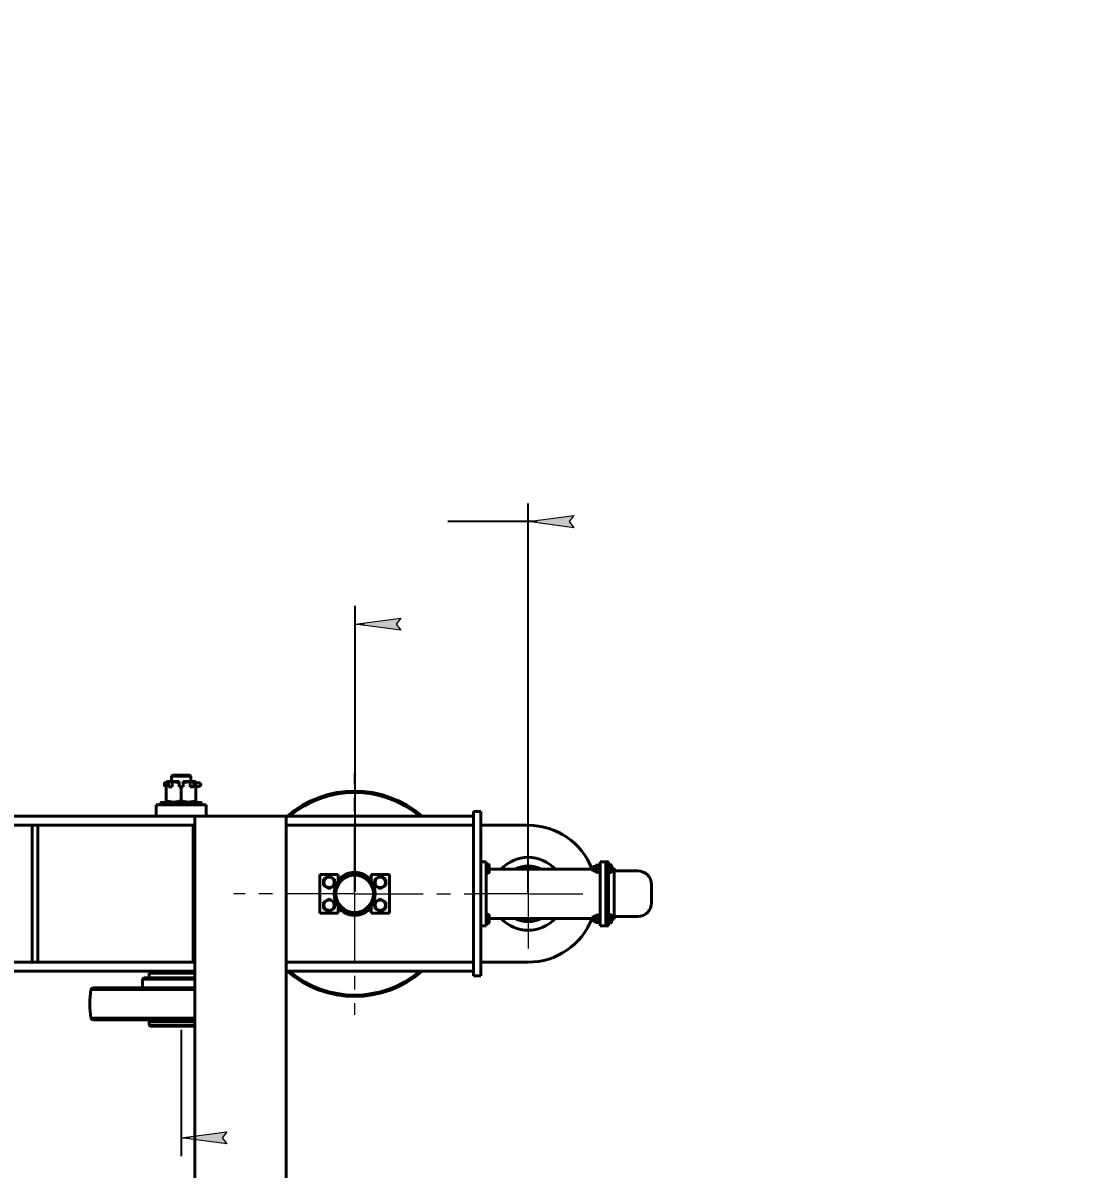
# Model space of a CAD drawing. Header units: millimetres. Extents: x 0 to 594, y 0 to 420.
# Drawn here: x 134.9 to 250, y 294.4 to 420 of the extents above; entities that cross this region are included whole.
import ezdxf

# ---------------------------------------------------------------- set-up
doc = ezdxf.new("R2010")
doc.units = ezdxf.units.MM
for name, pattern in [('K5LT_AXLED', [12, 7.5, -1.5, 1.5, -1.5]), ('K5LT_BASIC', [0]), ('K5LT_THIN', [0])]:
    doc.linetypes.add(name, pattern=pattern)
doc.layers.add('Системный слой', color=7, linetype='Continuous')
doc.styles.add('KDIMTEXTSTYLE', font='GOST_AU.SHX', dxfattribs={"width": 0.96, "oblique": 15, "height": 5})
doc.dimstyles.new('KDIMSTYLE (0.05)', dxfattribs={"dimtxt": 5, "dimasz": 1, "dimexe": 2, "dimexo": 0.0625, "dimgap": 1, "dimtad": 1, "dimlfac": 20, "dimtxsty": 'KDIMTEXTSTYLE', "dimsah": 1, "dimcen": 0.09, "dimdle": 1, "dimadec": 0, "dimazin": 0, "dimtfac": 0.667, "dimtmove": 0, "dimatfit": 3, "dimfxl": 1, "dimtvp": 1, "dimtolj": 1, "dimtzin": 0, "dimarcsym": 0})

# ---------------------------------------------------------------- blocks, each defined once
blk = doc.blocks.new('U36')
at = {"layer": 'Системный слой', "color": 150, "linetype": 'K5LT_BASIC', "lineweight": 40, "true_color": 0x0080ff}
for p, q in [((88.71, 316.09), (68.21, 316.09)), ((153.71, 316.09), (98.71, 316.09)), ((184.21, 316.09), (163.71, 316.09))]:
    blk.add_line(p, q, dxfattribs=at)
blk = doc.blocks.new('U37')
at = {"layer": 'Системный слой', "color": 150, "linetype": 'K5LT_BASIC', "lineweight": 40, "true_color": 0x0080ff}
for p, q in [((88.71, 317.09), (68.21, 317.09)), ((153.71, 317.09), (98.71, 317.09)), ((184.21, 317.09), (163.71, 317.09))]:
    blk.add_line(p, q, dxfattribs=at)
blk = doc.blocks.new('U41')
at = {"layer": 'Системный слой', "color": 150, "linetype": 'K5LT_BASIC', "lineweight": 40, "true_color": 0x0080ff}
for start, end in [(21.1002, 90), (270, 338.8998)]:
    blk.add_arc((190.21, 324.59), 7.5, start, end, dxfattribs=at)
blk = doc.blocks.new('U50')
at = {"layer": 'Системный слой', "color": 150, "linetype": 'K5LT_BASIC', "lineweight": 40, "true_color": 0x0080ff}
for p, q in [((154.02, 336.74), (153.9, 336.74)), ((153.9, 336.73), (154.05, 336.73)), ((154.13, 336.74), (154.02, 336.74)), ((154.05, 336.73), (154.15, 336.73)), ((154.17, 336.74), (154.13, 336.74)), ((154.15, 336.73), (154.17, 336.74))]:
    blk.add_line(p, q, dxfattribs=at)
blk = doc.blocks.new('U51')
at = {"layer": 'Системный слой', "color": 150, "linetype": 'K5LT_BASIC', "lineweight": 40, "true_color": 0x0080ff}
for p, q in [((150.42, 336.71), (150.37, 336.72)), ((150.52, 336.65), (150.42, 336.71)), ((150.56, 336.53), (150.52, 336.65)), ((150.37, 336.35), (150.49, 336.38)), ((150.49, 336.38), (150.55, 336.48)), ((150.55, 336.48), (150.56, 336.53))]:
    blk.add_line(p, q, dxfattribs=at)
blk = doc.blocks.new('U52')
at = {"layer": 'Системный слой', "color": 150, "linetype": 'K5LT_BASIC', "lineweight": 40, "true_color": 0x0080ff}
for p, q in [((150.45, 336.73), (150.43, 336.73)), ((150.48, 336.74), (150.45, 336.73)), ((150.52, 336.74), (150.48, 336.74)), ((150.53, 336.74), (150.52, 336.74)), ((150.55, 336.74), (150.53, 336.74)), ((150.56, 336.74), (150.55, 336.74))]:
    blk.add_line(p, q, dxfattribs=at)
blk = doc.blocks.new('U53')
at = {"layer": 'Системный слой', "color": 150, "linetype": 'K5LT_BASIC', "lineweight": 40, "true_color": 0x0080ff}
for p, q in [((150.47, 336.36), (150.45, 336.36)), ((150.49, 336.36), (150.47, 336.36)), ((150.52, 336.36), (150.49, 336.36))]:
    blk.add_line(p, q, dxfattribs=at)
blk = doc.blocks.new('U54')
at = {"layer": 'Системный слой', "color": 150, "linetype": 'K5LT_BASIC', "lineweight": 40, "true_color": 0x0080ff}
for p, q in [((88.71, 332.09), (68.21, 332.09)), ((153.71, 332.09), (98.71, 332.09)), ((184.21, 332.09), (163.71, 332.09))]:
    blk.add_line(p, q, dxfattribs=at)
blk = doc.blocks.new('U55')
at = {"layer": 'Системный слой', "color": 150, "linetype": 'K5LT_BASIC', "lineweight": 40, "true_color": 0x0080ff}
for p, q in [((88.71, 333.09), (68.21, 333.09)), ((153.71, 333.09), (98.71, 333.09)), ((184.21, 333.09), (163.71, 333.09))]:
    blk.add_line(p, q, dxfattribs=at)
blk = doc.blocks.new('U85')
at = {"layer": 'Системный слой', "color": 150, "linetype": 'K5LT_BASIC', "lineweight": 40, "true_color": 0x0080ff}
for start, end in [(64.1581, 115.8419), (244.1581, 295.8419)]:
    blk.add_arc((190.21, 324.59), 3, start, end, dxfattribs=at)
blk = doc.blocks.new('U86')
at = {"layer": 'Системный слой', "color": 150, "linetype": 'K5LT_BASIC', "lineweight": 40, "true_color": 0x0080ff}
for start, end in [(74.6411, 105.3589), (254.6411, 285.3589)]:
    blk.add_arc((190.21, 324.59), 2.8, start, end, dxfattribs=at)
blk = doc.blocks.new('U87')
at = {"layer": 'Системный слой', "color": 150, "linetype": 'K5LT_BASIC', "lineweight": 40, "true_color": 0x0080ff}
for start, end in [(62.2818, 117.7182), (242.2818, 297.7182)]:
    blk.add_arc((190.21, 324.59), 3.05, start, end, dxfattribs=at)
blk = doc.blocks.new('U88')
at = {"layer": 'Системный слой', "color": 150, "linetype": 'K5LT_BASIC', "lineweight": 40, "true_color": 0x0080ff}
for p, q in [((163.71, 266.59), (163.71, 317.09)), ((163.71, 250.84), (163.71, 253.58))]:
    blk.add_line(p, q, dxfattribs=at)
blk = doc.blocks.new('U106')
at = {"layer": 'Системный слой', "color": 150, "linetype": 'K5LT_BASIC', "lineweight": 40, "true_color": 0x0080ff}
for start, end in [(40.0078, 139.9922), (220.0078, 319.9922)]:
    blk.add_arc((171.21, 324.59), 2.35, start, end, dxfattribs=at)
blk = doc.blocks.new('U114')
at = {"layer": 'Системный слой', "color": 150, "linetype": 'K5LT_BASIC', "lineweight": 40, "true_color": 0x0080ff}
for p, q in [((152.21, 310.59), (148.71, 310.59)), ((153.71, 310.59), (152.21, 310.59))]:
    blk.add_line(p, q, dxfattribs=at)
blk = doc.blocks.new('U115')
at = {"layer": 'Системный слой', "color": 150, "linetype": 'K5LT_BASIC', "lineweight": 40, "true_color": 0x0080ff}
for p, q in [((152.21, 310.09), (148.81, 310.09)), ((153.71, 310.09), (152.21, 310.09))]:
    blk.add_line(p, q, dxfattribs=at)
blk = doc.blocks.new('U116')
at = {"layer": 'Системный слой', "color": 150, "linetype": 'K5LT_BASIC', "lineweight": 40, "true_color": 0x0080ff}
for p, q in [((152.21, 310.19), (148.71, 310.19)), ((153.71, 310.19), (152.21, 310.19))]:
    blk.add_line(p, q, dxfattribs=at)
blk = doc.blocks.new('U117')
at = {"layer": 'Системный слой', "color": 150, "linetype": 'K5LT_BASIC', "lineweight": 40, "true_color": 0x0080ff}
for p, q in [((151.16, 337), (151.16, 336.98)), ((151.16, 336.98), (151.17, 336.94)), ((151.17, 336.94), (151.17, 336.89))]:
    blk.add_line(p, q, dxfattribs=at)
blk = doc.blocks.new('U118')
at = {"layer": 'Системный слой', "color": 150, "linetype": 'K5LT_BASIC', "lineweight": 40, "true_color": 0x0080ff}
for p, q in [((153.25, 336.94), (153.26, 336.98)), ((153.25, 336.89), (153.25, 336.94)), ((153.26, 336.98), (153.26, 337))]:
    blk.add_line(p, q, dxfattribs=at)
blk = doc.blocks.new('U119')
at = {"layer": 'Системный слой', "color": 150, "linetype": 'K5LT_BASIC', "lineweight": 40, "true_color": 0x0080ff}
for p, q in [((152.21, 337.49), (151.16, 337.49)), ((153.26, 337.49), (152.21, 337.49))]:
    blk.add_line(p, q, dxfattribs=at)
blk = doc.blocks.new('U120')
at = {"layer": 'Системный слой', "color": 150, "linetype": 'K5LT_BASIC', "lineweight": 40, "true_color": 0x0080ff}
for p, q in [((152.21, 337.59), (151.26, 337.59)), ((153.16, 337.59), (152.21, 337.59))]:
    blk.add_line(p, q, dxfattribs=at)
blk = doc.blocks.new('U121')
at = {"layer": 'Системный слой', "color": 150, "linetype": 'K5LT_BASIC', "lineweight": 40, "true_color": 0x0080ff}
for p, q in [((199.33, 327.74), (199.33, 327.34)), ((199.33, 327.34), (199.33, 326.93))]:
    blk.add_line(p, q, dxfattribs=at)
blk = doc.blocks.new('U124')
at = {"layer": 'Системный слой', "color": 150, "linetype": 'K5LT_BASIC', "lineweight": 40, "true_color": 0x0080ff}
for p, q in [((199.33, 322.24), (199.33, 321.84)), ((199.33, 321.84), (199.33, 321.43))]:
    blk.add_line(p, q, dxfattribs=at)
blk = doc.blocks.new('U125')
at = {"layer": 'Системный слой', "color": 150, "linetype": 'K5LT_BASIC', "lineweight": 40, "true_color": 0x0080ff}
for p, q in [((198.01, 322.22), (198.01, 321.84)), ((198.01, 321.84), (198.01, 321.46))]:
    blk.add_line(p, q, dxfattribs=at)
blk = doc.blocks.new('U126')
at = {"layer": 'Системный слой', "color": 150, "linetype": 'K5LT_BASIC', "lineweight": 40, "true_color": 0x0080ff}
for p, q in [((197.59, 322.22), (197.59, 321.84)), ((197.59, 321.84), (197.59, 321.46))]:
    blk.add_line(p, q, dxfattribs=at)
blk = doc.blocks.new('U128')
at = {"layer": 'Системный слой', "color": 150, "linetype": 'K5LT_BASIC', "lineweight": 40, "true_color": 0x0080ff}
for p, q in [((152.21, 310.59), (148.71, 310.59)), ((153.71, 310.59), (152.21, 310.59))]:
    blk.add_line(p, q, dxfattribs=at)
blk = doc.blocks.new('U129')
at = {"layer": 'Системный слой', "color": 150, "linetype": 'K5LT_BASIC', "lineweight": 40, "true_color": 0x0080ff}
for p, q in [((173.01, 326.71), (173.01, 325.94)), ((173.01, 323.24), (173.01, 322.46))]:
    blk.add_line(p, q, dxfattribs=at)
blk = doc.blocks.new('U130')
at = {"layer": 'Системный слой', "color": 150, "linetype": 'K5LT_BASIC', "lineweight": 40, "true_color": 0x0080ff}
for p, q in [((198.01, 327.72), (198.01, 327.34)), ((198.01, 327.34), (198.01, 326.96))]:
    blk.add_line(p, q, dxfattribs=at)
blk = doc.blocks.new('U131')
at = {"layer": 'Системный слой', "color": 150, "linetype": 'K5LT_BASIC', "lineweight": 40, "true_color": 0x0080ff}
for p, q in [((197.59, 327.72), (197.59, 327.34)), ((197.59, 327.34), (197.59, 326.96))]:
    blk.add_line(p, q, dxfattribs=at)
blk = doc.blocks.new('U132')
at = {"layer": 'Системный слой', "color": 150, "linetype": 'K5LT_BASIC', "lineweight": 40, "true_color": 0x0080ff}
for p, q in [((169.41, 325.94), (169.41, 326.71)), ((169.41, 322.46), (169.41, 323.24))]:
    blk.add_line(p, q, dxfattribs=at)
blk = doc.blocks.new('U133')
at = {"layer": 'Системный слой', "color": 150, "linetype": 'K5LT_BASIC', "lineweight": 40, "true_color": 0x0080ff}
for start, end in [(180, 194.4775), (248.8998, 270)]:
    blk.add_arc((199.51, 327.89), 0.5, start, end, dxfattribs=at)
blk = doc.blocks.new('U134')
at = {"layer": 'Системный слой', "color": 150, "linetype": 'K5LT_BASIC', "lineweight": 40, "true_color": 0x0080ff}
for start, end in [(90, 111.1002), (165.5225, 180)]:
    blk.add_arc((199.51, 321.29), 0.5, start, end, dxfattribs=at)
blk = doc.blocks.new('U136')
at = {"layer": 'Системный слой', "color": 150, "linetype": 'K5LT_BASIC', "lineweight": 40, "true_color": 0x0080ff}
for start, end in [(64.1581, 90.0009), (269.9991, 295.8419)]:
    blk.add_arc((190.21, 324.59), 3, start, end, dxfattribs=at)
blk = doc.blocks.new('U137')
at = {"layer": 'Системный слой', "color": 150, "linetype": 'K5LT_BASIC', "lineweight": 40, "true_color": 0x0080ff}
for p, q in [((184.21, 333.59), (184.21, 333.09)), ((184.21, 332.09), (184.21, 317.09)), ((184.21, 316.09), (184.21, 315.59))]:
    blk.add_line(p, q, dxfattribs=at)
blk = doc.blocks.new('U140')
at = {"layer": 'Системный слой', "color": 150, "linetype": 'K5LT_BASIC', "lineweight": 40, "true_color": 0x0080ff}
for start, end in [(49.0739, 130.9261), (229.0739, 310.9261)]:
    blk.add_arc((171.21, 324.59), 11.25, start, end, dxfattribs=at)
blk = doc.blocks.new('U141')
at = {"layer": 'Системный слой', "color": 150, "linetype": 'K5LT_BASIC', "lineweight": 40, "true_color": 0x0080ff}
for start, end in [(49.9752, 130.0248), (229.9752, 310.0248)]:
    blk.add_arc((171.21, 324.59), 11.1, start, end, dxfattribs=at)
blk = doc.blocks.new('KDIMARROW_01')
at = {"layer": 'Системный слой'}
blk.add_hatch(color=0, dxfattribs=at).paths.add_polyline_path([(-5, -0.66), (0, 0), (-5, 0.66), (-4.5, 0)])
at = {"layer": 'Системный слой', "color": 0, "linetype": 'K5LT_THIN', "lineweight": 18}
for p, q in [((-4.5, 0), (-5, 0.66)), ((-5, 0.66), (0, 0)), ((0, 0), (-5, -0.66)), ((-5, -0.66), (-4.5, 0)), ((0, 0), (-1, 0))]:
    blk.add_line(p, q, dxfattribs=at)
blk = doc.blocks.new('U153')
at = {"layer": 'Системный слой', "color": 30, "linetype": 'K5LT_AXLED', "lineweight": 18, "true_color": 0xff8000}
for q in [(171.21, 328.94), (166.86, 324.59), (171.21, 320.24), (175.56, 324.59)]:
    blk.add_line((171.21, 324.59), q, dxfattribs=at)
blk = doc.blocks.new('U154')
at = {"layer": 'Системный слой', "color": 30, "linetype": 'K5LT_AXLED', "lineweight": 18, "true_color": 0xff8000}
for q in [(171.21, 337.84), (157.96, 324.59), (171.21, 311.34), (184.46, 324.59)]:
    blk.add_line((171.21, 324.59), q, dxfattribs=at)
blk = doc.blocks.new('U157')
at = {"layer": 'Системный слой', "color": 30, "linetype": 'K5LT_AXLED', "lineweight": 18, "true_color": 0xff8000}
for q in [(190.21, 330.59), (184.21, 324.59), (190.21, 318.59), (196.21, 324.59)]:
    blk.add_line((190.21, 324.59), q, dxfattribs=at)

msp = doc.modelspace()

# ---------------------------------------------------------------- linework, layer by layer
at = {"layer": 'Системный слой', "color": 150, "linetype": 'K5LT_BASIC', "lineweight": 40, "true_color": 0x0080ff}
for p, q in [((150.37315, 336.74141), (150.37315, 336.7577)), ((150.46303, 336.73476), (150.37315, 336.7577)), ((150.37315, 336.74141), (150.37315, 336.73054)), ((150.37315, 336.72004), (150.37315, 336.73054)), ((150.37315, 336.72004), (150.37315, 336.3452)), ((150.58507, 336.73606), (150.51585, 336.73606)), ((150.58507, 336.73598), (150.56065, 336.73598)), ((150.56065, 336.73597), (150.58507, 336.73597)), ((150.58507, 336.83199), (150.58507, 336.6958)), ((150.58507, 334.7799), (150.58507, 336.6958)), ((150.6828, 336.88785), (150.97103, 336.88785)), ((150.81876, 336.28785), (150.81876, 336.76468)), ((150.97103, 336.88785), (151.28923, 336.88785)), ((151.26007, 337.58785), (151.16007, 337.48785)), ((151.16007, 337.00191), (151.16007, 337.48785)), ((151.22222, 336.83368), (151.22222, 336.28785)), ((151.28923, 336.88785), (151.98507, 336.88785)), ((151.98507, 336.88785), (151.98507, 336.76247)), ((151.98507, 336.28785), (151.98507, 336.76247)), ((152.43507, 336.88785), (153.13091, 336.88785)), ((152.43507, 336.88785), (152.43507, 336.76247)), ((152.43507, 336.76247), (152.43507, 336.28785)), ((153.13091, 336.88785), (153.44911, 336.88785)), ((153.16007, 337.58785), (153.26007, 337.48785)), ((153.19792, 336.28785), (153.19792, 336.83368)), ((153.26007, 337.00191), (153.26007, 337.48785)), ((153.44911, 336.88785), (153.73733, 336.88785)), ((153.60138, 336.76468), (153.60138, 336.28785)), ((153.83507, 336.6958), (153.83507, 336.83199)), ((153.90036, 336.74091), (153.83507, 336.73998)), ((153.90303, 336.74085), (153.83507, 336.73988)), ((153.83507, 336.73207), (153.90303, 336.7311)), ((153.83507, 334.7799), (153.83507, 336.6958)), ((150.51585, 336.36105), (150.58507, 336.36105)), ((150.56065, 336.53262), (150.56065, 336.54312)), ((150.81876, 336.28785), (151.22222, 336.28785)), ((151.98507, 336.28785), (152.21007, 336.28785)), ((152.21007, 334.7799), (152.21007, 336.28785)), ((152.21007, 336.28785), (152.43507, 336.28785)), ((153.19792, 336.28785), (153.60138, 336.28785)), ((153.83507, 336.35713), (153.90036, 336.3562)), ((149.46007, 334.33785), (154.96007, 334.33785)), ((149.46007, 334.33785), (149.46007, 333.08785)), ((149.96007, 334.53785), (150.01007, 334.58785)), ((149.96007, 334.53785), (149.96007, 334.38785)), ((149.96007, 334.53785), (154.46007, 334.53785)), ((149.96007, 334.38785), (150.01007, 334.33785)), ((149.96007, 334.38785), (154.46007, 334.38785)), ((150.01007, 334.58785), (154.41007, 334.58785)), ((150.58507, 334.7799), (150.58507, 334.63476)), ((150.66632, 334.58785), (150.58507, 334.63476)), ((153.75382, 334.58785), (153.83507, 334.63476)), ((153.83507, 334.63476), (153.83507, 334.7799)), ((154.46007, 334.53785), (154.41007, 334.58785)), ((154.46007, 334.38785), (154.41007, 334.33785)), ((154.46007, 334.53785), (154.46007, 334.38785)), ((154.96007, 334.33785), (154.96007, 333.08785)), ((153.71007, 333.08785), (163.71007, 333.08785)), ((153.71007, 317.08785), (153.71007, 333.08785)), ((163.71007, 317.08785), (163.71007, 333.08785)), ((185.01007, 333.58785), (184.21007, 333.58785)), ((184.21007, 333.08785), (184.21007, 332.08785)), ((185.01007, 333.58785), (185.01007, 315.58785)), ((135.91007, 332.08785), (135.91007, 317.08785)), ((135.91007, 332.08785), (136.51007, 332.08785)), ((136.51007, 332.08785), (136.51007, 317.08785)), ((153.51007, 317.08785), (153.51007, 332.08785)), ((185.01007, 332.08785), (190.21007, 332.08785)), ((185.01007, 328.08785), (185.61007, 328.08785)), ((185.61007, 321.08785), (185.61007, 328.08785)), ((185.61007, 327.8286), (185.87984, 327.8286)), ((185.87984, 327.8286), (185.93007, 327.7416)), ((198.11007, 328.08785), (198.71007, 328.08785)), ((198.11007, 321.08785), (198.11007, 328.08785)), ((198.71007, 321.08785), (198.71007, 328.08785)), ((198.71007, 328.08785), (199.01007, 328.08785)), ((199.01007, 327.48785), (199.01007, 328.08785)), ((199.01007, 327.76285), (199.27984, 327.76285)), ((199.3178, 327.76285), (199.27984, 327.76285)), ((199.3178, 327.76285), (199.33007, 327.7416)), ((167.41007, 326.71285), (167.41007, 322.46285)), ((169.41007, 326.71285), (167.41007, 326.71285)), ((168.41007, 326.53067), (167.81007, 326.18426)), ((169.01007, 326.18426), (168.41007, 326.53067)), ((175.01007, 326.71285), (173.01007, 326.71285)), ((174.01007, 326.53067), (173.41007, 326.18426)), ((174.61007, 326.18426), (174.01007, 326.53067)), ((175.01007, 322.46285), (175.01007, 326.71285)), ((185.61007, 327.58322), (185.87984, 327.58322)), ((185.61007, 327.09248), (185.87984, 327.09248)), ((185.61007, 326.8471), (185.87984, 326.8471)), ((185.87984, 326.8471), (185.93007, 326.9341)), ((185.93007, 327.7416), (185.93007, 326.9341)), ((185.93007, 327.28785), (197.26007, 327.28785)), ((197.33507, 327.58785), (197.26007, 327.51285)), ((197.26007, 327.51285), (197.26007, 327.16285)), ((197.33507, 327.08785), (197.26007, 327.16285)), ((197.59007, 327.58785), (197.33507, 327.58785)), ((197.33507, 327.58785), (197.33507, 327.08785)), ((197.59007, 327.08785), (197.33507, 327.08785)), ((197.59007, 327.71785), (197.60162, 327.73785)), ((197.59007, 326.95785), (197.60162, 326.93785)), ((197.63734, 327.73785), (197.60162, 327.73785)), ((197.60162, 326.93785), (197.63734, 326.93785)), ((197.63734, 327.73785), (197.9628, 327.73785)), ((197.63734, 327.33785), (197.9628, 327.33785)), ((197.63734, 326.93785), (197.9628, 326.93785)), ((197.99852, 327.73785), (197.9628, 327.73785)), ((197.9628, 326.93785), (197.99852, 326.93785)), ((197.99852, 327.73785), (198.01007, 327.71785)), ((197.99852, 326.93785), (198.01007, 326.95785)), ((198.01007, 326.96192), (198.01007, 327.71785)), ((198.01007, 327.71785), (198.11007, 327.71785)), ((198.06007, 326.95968), (198.01007, 326.95833)), ((198.71007, 321.68785), (198.71007, 327.48785)), ((198.71007, 327.48785), (199.01007, 327.48785)), ((199.01007, 327.48785), (199.01007, 321.68785)), ((199.01007, 327.33785), (199.27984, 327.33785)), ((199.01007, 326.91285), (199.27984, 326.91285)), ((199.27984, 326.91285), (199.3178, 326.91285)), ((199.3178, 326.91285), (199.33007, 326.9341)), ((199.51007, 327.38785), (199.61007, 327.38785)), ((199.61007, 321.78785), (199.61007, 327.38785)), ((199.61007, 327.08785), (202.21007, 327.08785)), ((167.81007, 326.18426), (167.81007, 325.49144)), ((167.81007, 325.49144), (168.41007, 325.14503)), ((168.41007, 325.14503), (169.01007, 325.49144)), ((169.01007, 325.49144), (169.01007, 326.18426)), ((173.41007, 326.18426), (173.41007, 325.49144)), ((173.41007, 325.49144), (174.01007, 325.14503)), ((174.01007, 325.14503), (174.61007, 325.49144)), ((174.61007, 325.49144), (174.61007, 326.18426)), ((203.71007, 323.58785), (203.71007, 325.58785)), ((168.41007, 324.03067), (167.81007, 323.68426)), ((169.01007, 323.68426), (168.41007, 324.03067)), ((174.01007, 324.03067), (173.41007, 323.68426)), ((174.61007, 323.68426), (174.01007, 324.03067)), ((167.81007, 323.68426), (167.81007, 322.99144)), ((167.81007, 322.99144), (168.41007, 322.64503)), ((168.41007, 322.64503), (169.01007, 322.99144)), ((169.01007, 322.99144), (169.01007, 323.68426)), ((173.41007, 323.68426), (173.41007, 322.99144)), ((173.41007, 322.99144), (174.01007, 322.64503)), ((174.01007, 322.64503), (174.61007, 322.99144)), ((174.61007, 322.99144), (174.61007, 323.68426)), ((167.41007, 322.46285), (169.41007, 322.46285)), ((173.01007, 322.46285), (175.01007, 322.46285)), ((185.61007, 322.3286), (185.87984, 322.3286)), ((185.61007, 322.08322), (185.87984, 322.08322)), ((185.61007, 321.59248), (185.87984, 321.59248)), ((185.87984, 322.3286), (185.93007, 322.2416)), ((185.93007, 322.2416), (185.93007, 321.4341)), ((185.93007, 321.88785), (197.26007, 321.88785)), ((197.33507, 322.08785), (197.26007, 322.01285)), ((197.26007, 322.01285), (197.26007, 321.66285)), ((197.33507, 321.58785), (197.26007, 321.66285)), ((197.59007, 322.08785), (197.33507, 322.08785)), ((197.33507, 322.08785), (197.33507, 321.58785)), ((197.59007, 321.58785), (197.33507, 321.58785)), ((197.59007, 322.21785), (197.60162, 322.23785)), ((197.63734, 322.23785), (197.60162, 322.23785)), ((197.63734, 322.23785), (197.9628, 322.23785)), ((197.63734, 321.83785), (197.9628, 321.83785)), ((197.99852, 322.23785), (197.9628, 322.23785)), ((197.99852, 322.23785), (198.01007, 322.21785)), ((198.01007, 321.46192), (198.01007, 322.21785)), ((198.01007, 322.21785), (198.11007, 322.21785)), ((198.71007, 321.68785), (199.01007, 321.68785)), ((199.01007, 322.26285), (199.27984, 322.26285)), ((199.01007, 321.83785), (199.27984, 321.83785)), ((199.01007, 321.08785), (199.01007, 321.68785)), ((199.3178, 322.26285), (199.27984, 322.26285)), ((199.3178, 322.26285), (199.33007, 322.2416)), ((199.51007, 321.78785), (199.61007, 321.78785)), ((199.61007, 322.08785), (202.21007, 322.08785)), ((185.01007, 321.08785), (185.61007, 321.08785)), ((185.61007, 321.3471), (185.87984, 321.3471)), ((185.87984, 321.3471), (185.93007, 321.4341)), ((197.59007, 321.45785), (197.60162, 321.43785)), ((197.60162, 321.43785), (197.63734, 321.43785)), ((197.63734, 321.43785), (197.9628, 321.43785)), ((197.9628, 321.43785), (197.99852, 321.43785)), ((197.99852, 321.43785), (198.01007, 321.45785)), ((198.06007, 321.45968), (198.01007, 321.45833)), ((198.11007, 321.08785), (198.71007, 321.08785)), ((198.71007, 321.08785), (199.01007, 321.08785)), ((199.01007, 321.41285), (199.27984, 321.41285)), ((199.27984, 321.41285), (199.3178, 321.41285)), ((199.3178, 321.41285), (199.33007, 321.4341)), ((135.91007, 317.08785), (136.51007, 317.08785)), ((153.71007, 250.83785), (153.71007, 317.08785)), ((184.21007, 317.08785), (184.21007, 316.08785)), ((185.01007, 317.08785), (190.21007, 317.08785)), ((147.96007, 315.22175), (148.11007, 315.37175)), ((147.96007, 315.22175), (147.96007, 314.27175)), ((147.96007, 315.22175), (153.71007, 315.22175)), ((148.11007, 315.37175), (153.71007, 315.37175)), ((148.71007, 315.87175), (153.71007, 315.87175)), ((148.71007, 315.87175), (148.71007, 315.37175)), ((149.71007, 315.87175), (149.71007, 316.08785)), ((185.01007, 315.58785), (184.21007, 315.58785)), ((142.33434, 314.09336), (142.51273, 314.27175)), ((142.33434, 314.09336), (153.71007, 314.09336)), ((142.51273, 314.27175), (153.71007, 314.27175)), ((142.33434, 310.95014), (153.71007, 310.95014)), ((142.51273, 310.77175), (142.33434, 310.95014)), ((142.51273, 310.77175), (153.71007, 310.77175)), ((148.71007, 310.58785), (148.71007, 310.77175)), ((148.71007, 310.18785), (148.71007, 310.58785)), ((148.71007, 310.18785), (148.81007, 310.08785))]:
    msp.add_line(p, q, dxfattribs=at)
at = {"layer": 'Системный слой', "color": 7, "linetype": 'K5LT_THIN', "lineweight": 18}
for p, q in [((151.2142, 337.48785), (151.2142, 337.54198)), ((151.2142, 336.88785), (151.2142, 337.48785)), ((153.20594, 337.48785), (153.20594, 337.54198)), ((153.20594, 336.88785), (153.20594, 337.48785)), ((197.33507, 327.56079), (197.30801, 327.56079)), ((197.33507, 327.11491), (197.30801, 327.11491)), ((197.59007, 327.56079), (197.33507, 327.56079)), ((197.59007, 327.11491), (197.33507, 327.11491)), ((197.33507, 322.06079), (197.30801, 322.06079)), ((197.33507, 321.61491), (197.30801, 321.61491)), ((197.59007, 322.06079), (197.33507, 322.06079)), ((197.59007, 321.61491), (197.33507, 321.61491))]:
    msp.add_line(p, q, dxfattribs=at)
at = {"layer": 'Системный слой', "color": 150, "linetype": 'K5LT_BASIC', "lineweight": 40, "true_color": 0x0080ff}
for centre, radius in [((171.21007, 324.58785), 2.25), ((171.21007, 324.58785), 2.05), ((168.41007, 325.83785), 0.57), ((174.01007, 325.83785), 0.57), ((168.41007, 323.33785), 0.57), ((174.01007, 323.33785), 0.57)]:
    msp.add_circle(centre, radius, dxfattribs=at)
for centre, radius, start, end in [((243.07571, 223.26148), 146.06748, 128.9310027, 128.9648017), ((61.34443, 223.26148), 146.06748, 51.0351983, 51.0689973), ((190.20988, 324.58785), 4, 42.4541502, 137.5458498), ((202.21007, 325.58785), 1.5, 0, 90), ((202.21007, 323.58785), 1.5, 270, 0), ((190.20988, 324.58785), 4, 222.4541502, 317.5458498), ((152.21007, 312.52175), 10, 170.9578427, 189.0421573)]:
    msp.add_arc(centre, radius, start, end, dxfattribs=at)
for centre, major_axis, ratio, start_param, end_param in [((150.37315, 336.54855), (0.13449, -0.13449), 0.971447028, 0.770915919, 2.044460887), ((198.1624, 327.33785), (1.04404, 0), 0.363970234, 4.565959062, 4.662242412), ((198.1624, 321.83785), (1.04404, 0), 0.363970234, 4.565959062, 4.662242412)]:
    msp.add_ellipse(centre, major_axis=major_axis, ratio=ratio, start_param=start_param, end_param=end_param, dxfattribs=at)
for points, knots in [([(150.37315, 336.74141), (150.37315, 336.74121), (150.37387, 336.74084), (150.37692, 336.74026), (150.38167, 336.7396), (150.38774, 336.73877), (150.39586, 336.73749), (150.4081, 336.73518), (150.42038, 336.73193), (150.42807, 336.72935)], [0, 0, 0, 0, 1.426669303, 2.604177128, 3.916528431, 5.212571664, 6.101113045, 7.742598831, 10, 10, 10, 10]), ([(150.37315, 336.73054), (150.37315, 336.73074), (150.37387, 336.73112), (150.37692, 336.73164), (150.38167, 336.73203), (150.38774, 336.73213), (150.39586, 336.73184), (150.4081, 336.7307), (150.42038, 336.72829), (150.42807, 336.72616)], [0, 0, 0, 0, 1.426422072, 2.604170426, 3.916528701, 5.212548202, 6.101110335, 7.742597444, 10, 10, 10, 10]), ([(150.56065, 336.73597), (150.55282, 336.73597), (150.53795, 336.73595), (150.51684, 336.73579), (150.49723, 336.7354), (150.47381, 336.73438), (150.45143, 336.73213), (150.43556, 336.72855), (150.42923, 336.72655), (150.42807, 336.72616)], [0, 0, 0, 0, 1.589166362, 3.018289409, 4.350373881, 5.739471968, 8.169353172, 9.659298593, 10, 10, 10, 10]), ([(150.58507, 336.6958), (150.61798, 336.70677), (150.69551, 336.73144), (150.77368, 336.75325), (150.81876, 336.76468)], [0, 0, 0, 0, 2.130244878, 5, 5, 5, 5]), ([(151.22222, 336.83368), (151.24887, 336.83588), (151.30728, 336.83962), (151.3937, 336.84157), (151.47572, 336.83994), (151.54975, 336.83584), (151.62053, 336.82964), (151.70479, 336.81946), (151.81549, 336.80162), (151.91252, 336.78071), (151.97367, 336.76539), (151.98507, 336.76247)], [0, 0, 0, 0, 1.252517063, 2.741525658, 4.049085991, 5.096067719, 6.214481732, 7.375795822, 9.066873358, 11.452535172, 12, 12, 12, 12]), ([(152.43507, 336.76247), (152.4744, 336.77257), (152.537, 336.78728), (152.6218, 336.80396), (152.68694, 336.81491), (152.75537, 336.82454), (152.83258, 336.833), (152.92385, 336.83937), (153.02003, 336.8417), (153.11252, 336.83963), (153.17094, 336.83591), (153.19792, 336.83368)], [0, 0, 0, 0, 1.888470809, 2.99386071, 4.031552509, 4.973519866, 6.225152001, 7.666063353, 9.258487392, 10.731911786, 12, 12, 12, 12]), ([(153.60138, 336.76468), (153.65114, 336.75207), (153.72927, 336.73006), (153.80676, 336.70524), (153.83507, 336.6958)], [0, 0, 0, 0, 3.16757557, 5, 5, 5, 5]), ([(153.90036, 336.3562), (153.90764, 336.3561), (153.91512, 336.35601), (153.9304, 336.35585), (153.9382, 336.35579), (153.95399, 336.3557), (153.96199, 336.35566), (153.97807, 336.35562), (153.98616, 336.35562), (154.0023, 336.35564), (154.01035, 336.35567), (154.02627, 336.35575), (154.03414, 336.3558), (154.04961, 336.35594), (154.0572, 336.35602), (154.07199, 336.35621), (154.07919, 336.35632), (154.09311, 336.35656), (154.09983, 336.3567), (154.11271, 336.35699), (154.11886, 336.35715), (154.13059, 336.3575), (154.13613, 336.35768), (154.14663, 336.35808), (154.15154, 336.35829), (154.16061, 336.35873), (154.16467, 336.35896), (154.1725, 336.35946), (154.17601, 336.35972), (154.18355, 336.36037), (154.18727, 336.36074), (154.19378, 336.36155), (154.19589, 336.36184), (154.20043, 336.36254), (154.20255, 336.36289), (154.20691, 336.36369), (154.20937, 336.36419), (154.21379, 336.36515), (154.21628, 336.36574), (154.22282, 336.36742), (154.22716, 336.36868), (154.23617, 336.37168), (154.24067, 336.37336), (154.24978, 336.37718), (154.25424, 336.37927), (154.26282, 336.38368), (154.26697, 336.38601), (154.27427, 336.39049), (154.27741, 336.39256), (154.28664, 336.39901), (154.29255, 336.4037), (154.30384, 336.41381), (154.30923, 336.41926), (154.31932, 336.4308), (154.32402, 336.4369), (154.33265, 336.44965), (154.33659, 336.4563), (154.34361, 336.47005), (154.3467, 336.47715), (154.35199, 336.49169), (154.35419, 336.49912), (154.35764, 336.51422), (154.3589, 336.52188), (154.36047, 336.53731), (154.36078, 336.54507), (154.36042, 336.56057), (154.35977, 336.56831), (154.3575, 336.58365), (154.35589, 336.59125), (154.35175, 336.60618), (154.34922, 336.61352), (154.34327, 336.62781), (154.33985, 336.63477), (154.3322, 336.6482), (154.32796, 336.65467), (154.31873, 336.66703), (154.31374, 336.67292), (154.30311, 336.68401), (154.29746, 336.68922), (154.28562, 336.69888), (154.27942, 336.70333), (154.26662, 336.71141), (154.26, 336.71505), (154.25117, 336.71924), (154.24909, 336.72018), (154.24229, 336.72311), (154.23741, 336.72498), (154.22778, 336.72825), (154.22299, 336.72965), (154.21555, 336.73155), (154.21271, 336.73221), (154.20737, 336.73333), (154.20494, 336.73379), (154.20014, 336.73462), (154.19812, 336.73493), (154.19353, 336.73559), (154.19122, 336.73588), (154.18681, 336.73639), (154.18457, 336.73662), (154.18046, 336.73701), (154.17831, 336.7372), (154.17426, 336.73751), (154.17228, 336.73766), (154.16812, 336.73794), (154.16618, 336.73805), (154.16251, 336.73827), (154.16082, 336.73836), (154.15583, 336.73862), (154.1523, 336.73878), (154.14372, 336.73915), (154.13846, 336.73935), (154.12736, 336.73971), (154.12149, 336.73988), (154.10918, 336.7402), (154.10272, 336.74035), (154.0893, 336.74062), (154.08232, 336.74074), (154.06794, 336.74096), (154.06053, 336.74105), (154.04538, 336.74122), (154.03764, 336.74128), (154.02193, 336.74139), (154.01396, 336.74143), (153.99791, 336.74148), (153.98984, 336.74149), (153.97369, 336.74148), (153.96561, 336.74146), (153.94963, 336.74139), (153.94171, 336.74134), (153.92614, 336.74122), (153.91849, 336.74114), (153.90742, 336.74101), (153.90387, 336.74096), (153.90036, 336.74091)], [0, 0, 0, 0, 1.002007143, 1.002007143, 2.00419311, 2.00419311, 3.007604082, 3.007604082, 4.012394024, 4.012394024, 5.017647244, 5.017647244, 6.02142784, 6.02142784, 7.024039468, 7.024039468, 8.02567195, 8.02567195, 9.026384289, 9.026384289, 10.026048368, 10.026048368, 11.02422315, 11.02422315, 12.019975231, 12.019975231, 12.948765659, 12.948765659, 13.811380174, 13.811380174, 14.673994688, 14.673994688, 15.094349539, 15.094349539, 15.441044094, 15.441044094, 15.78773865, 15.78773865, 16.134433205, 16.134433205, 16.735374719, 16.735374719, 17.336316232, 17.336316232, 17.937257745, 17.937257745, 18.538199258, 18.538199258, 19.007441602, 19.007441602, 19.945926291, 19.945926291, 20.898664703, 20.898664703, 21.85598238, 21.85598238, 22.816376646, 22.816376646, 23.778850391, 23.778850391, 24.742710384, 24.742710384, 25.707444256, 25.707444256, 26.672643653, 26.672643653, 27.637952395, 27.637952395, 28.603026471, 28.603026471, 29.567496841, 29.567496841, 30.530927027, 30.530927027, 31.492755946, 31.492755946, 32.452212113, 32.452212113, 33.408178317, 33.408178317, 34.358982845, 34.358982845, 35.302143301, 35.302143301, 35.589720466, 35.589720466, 36.243252395, 36.243252395, 36.896784324, 36.896784324, 37.286474703, 37.286474703, 37.676165082, 37.676165082, 38.065855461, 38.065855461, 38.533645801, 38.533645801, 39.00143614, 39.00143614, 39.46922648, 39.46922648, 39.937016819, 39.937016819, 40.404807159, 40.404807159, 40.770579817, 40.770579817, 41.502125135, 41.502125135, 42.496726892, 42.496726892, 43.494243035, 43.494243035, 44.493435792, 44.493435792, 45.49373835, 45.49373835, 46.494944933, 46.494944933, 47.497060012, 47.497060012, 48.500227683, 48.500227683, 49.504704967, 49.504704967, 50.510564001, 50.510564001, 51.514582714, 51.514582714, 52.517387374, 52.517387374, 53, 53, 53, 53]), ([(152.21007, 334.7799), (152.16369, 334.76444), (152.08189, 334.73891), (151.96363, 334.70709), (151.87273, 334.68631), (151.7973, 334.67163), (151.73719, 334.66142), (151.67973, 334.65319), (151.62543, 334.64679), (151.57492, 334.64198), (151.52406, 334.63834), (151.46489, 334.63551), (151.39994, 334.63435), (151.33687, 334.63537), (151.28429, 334.63764), (151.22525, 334.64142), (151.15252, 334.64831), (151.06633, 334.65987), (150.98185, 334.67435), (150.88582, 334.69417), (150.75311, 334.72692), (150.64894, 334.75861), (150.58507, 334.7799)], [0, 0, 0, 0, 2.019512406, 3.542365566, 5.077838021, 5.894643326, 6.741521569, 7.618433888, 8.316169497, 9.023966575, 9.737570173, 10.447058991, 11.499739945, 12.453340545, 13.084220696, 13.700022827, 14.926168875, 16.137082686, 17.32930249, 18.49719456, 20.214931657, 23, 23, 23, 23]), ([(153.83507, 334.7799), (153.78869, 334.76444), (153.70689, 334.73891), (153.58863, 334.70709), (153.49773, 334.68631), (153.4223, 334.67163), (153.36219, 334.66142), (153.30473, 334.65319), (153.25043, 334.64679), (153.19992, 334.64198), (153.14906, 334.63834), (153.08989, 334.63551), (153.02494, 334.63435), (152.96187, 334.63537), (152.90929, 334.63764), (152.85025, 334.64142), (152.77752, 334.64831), (152.69133, 334.65987), (152.60685, 334.67435), (152.51082, 334.69417), (152.37811, 334.72692), (152.27394, 334.75861), (152.21007, 334.7799)], [0, 0, 0, 0, 2.019512406, 3.542365566, 5.077838021, 5.894643326, 6.741521569, 7.618433888, 8.316169497, 9.023966575, 9.737570173, 10.447058991, 11.499739945, 12.453340545, 13.084220696, 13.700022827, 14.926168875, 16.137082686, 17.32930249, 18.49719456, 20.214931657, 23, 23, 23, 23]), ([(185.87984, 327.8286), (185.88889, 327.81293), (185.89914, 327.79224), (185.90867, 327.76515), (185.91304, 327.74903), (185.91607, 327.73265), (185.91764, 327.71754), (185.91796, 327.70287), (185.91706, 327.6867), (185.91445, 327.66895), (185.9091, 327.64749), (185.89881, 327.61877), (185.88769, 327.59681), (185.87984, 327.58322)], [0, 0, 0, 0, 2.75035614, 3.588043764, 4.637307584, 5.492849219, 6.359079386, 7.188000815, 7.96430825, 9.085494098, 10.187714429, 11.611112185, 14, 14, 14, 14]), ([(199.27984, 327.76285), (199.28535, 327.74634), (199.29271, 327.72215), (199.30184, 327.68614), (199.30816, 327.65618), (199.31304, 327.62503), (199.31607, 327.59667), (199.31764, 327.57049), (199.31796, 327.54509), (199.31718, 327.5209), (199.31517, 327.49389), (199.31143, 327.46385), (199.30359, 327.42045), (199.29285, 327.37848), (199.28317, 327.34783), (199.27984, 327.33785)], [0, 0, 0, 0, 1.912448714, 2.780687487, 4.100621444, 5.299780096, 6.277541965, 7.267519298, 8.214858074, 9.102066571, 9.958160303, 11.225796651, 12.463836471, 14.842670445, 16, 16, 16, 16]), ([(185.87984, 327.58322), (185.88569, 327.56296), (185.89301, 327.53502), (185.90206, 327.49343), (185.90816, 327.46006), (185.91315, 327.42329), (185.91613, 327.39054), (185.91765, 327.36031), (185.91796, 327.33177), (185.91731, 327.30829), (185.91582, 327.28141), (185.9126, 327.24607), (185.90263, 327.17962), (185.88984, 327.12711), (185.87984, 327.09248)], [0, 0, 0, 0, 1.905022756, 2.606894519, 3.844332604, 4.96854384, 5.957069495, 6.813299342, 7.701429444, 8.53318741, 8.934797496, 10.132776083, 11.738547067, 15, 15, 15, 15]), ([(185.87984, 327.09248), (185.88889, 327.07681), (185.89914, 327.05612), (185.90867, 327.02903), (185.91304, 327.0129), (185.91607, 326.99653), (185.91764, 326.98142), (185.91796, 326.96675), (185.91706, 326.95058), (185.91445, 326.93283), (185.9091, 326.91137), (185.89881, 326.88265), (185.88769, 326.86069), (185.87984, 326.8471)], [0, 0, 0, 0, 2.75035614, 3.588043764, 4.637307584, 5.492849219, 6.359079386, 7.188000815, 7.96430825, 9.085494098, 10.187714429, 11.611112185, 14, 14, 14, 14]), ([(197.63734, 327.33785), (197.63216, 327.35339), (197.62523, 327.37615), (197.61664, 327.41004), (197.61069, 327.43824), (197.60609, 327.46756), (197.60324, 327.49425), (197.60177, 327.51889), (197.60147, 327.5428), (197.6022, 327.56556), (197.60409, 327.59099), (197.60804, 327.62266), (197.61762, 327.67314), (197.62887, 327.71243), (197.63734, 327.73785)], [0, 0, 0, 0, 1.792920669, 2.606894519, 3.844332604, 4.96854384, 5.885195592, 6.813299342, 7.701429445, 8.53318741, 9.335775284, 10.524184361, 12.063387757, 15, 15, 15, 15]), ([(197.63734, 326.93785), (197.63216, 326.95339), (197.62523, 326.97615), (197.61664, 327.01004), (197.61069, 327.03824), (197.60609, 327.06756), (197.60324, 327.09425), (197.60177, 327.11889), (197.60147, 327.1428), (197.6022, 327.16556), (197.60409, 327.19099), (197.60804, 327.22266), (197.61762, 327.27314), (197.62887, 327.31243), (197.63734, 327.33785)], [0, 0, 0, 0, 1.792920669, 2.606894519, 3.844332604, 4.96854384, 5.885195592, 6.813299342, 7.701429444, 8.53318741, 9.335775284, 10.52418436, 12.063387757, 15, 15, 15, 15]), ([(197.9628, 327.73785), (197.96798, 327.72231), (197.97491, 327.69954), (197.9835, 327.66566), (197.98945, 327.63746), (197.99405, 327.60813), (197.9969, 327.58145), (197.99837, 327.5568), (197.99867, 327.5329), (197.99794, 327.51013), (197.99605, 327.48471), (197.9921, 327.45304), (197.98252, 327.40256), (197.97127, 327.36327), (197.9628, 327.33785)], [0, 0, 0, 0, 1.792920669, 2.606894519, 3.844332604, 4.96854384, 5.885195592, 6.813299342, 7.701429444, 8.53318741, 9.335775284, 10.52418436, 12.063387757, 15, 15, 15, 15]), ([(197.9628, 327.33785), (197.96798, 327.32231), (197.97491, 327.29954), (197.9835, 327.26566), (197.98945, 327.23746), (197.99405, 327.20813), (197.9969, 327.18145), (197.99837, 327.1568), (197.99867, 327.1329), (197.99794, 327.11013), (197.99605, 327.08471), (197.9921, 327.05304), (197.98252, 327.00256), (197.97127, 326.96327), (197.9628, 326.93785)], [0, 0, 0, 0, 1.792920669, 2.606894519, 3.844332604, 4.96854384, 5.885195592, 6.813299342, 7.701429444, 8.53318741, 9.335775284, 10.52418436, 12.063387757, 15, 15, 15, 15]), ([(199.27984, 327.33785), (199.28535, 327.32134), (199.29271, 327.29715), (199.30184, 327.26114), (199.30816, 327.23118), (199.31304, 327.20003), (199.31607, 327.17167), (199.31764, 327.14549), (199.31796, 327.12009), (199.31718, 327.0959), (199.31517, 327.06889), (199.31143, 327.03885), (199.30359, 326.99545), (199.29285, 326.95348), (199.28317, 326.92283), (199.27984, 326.91285)], [0, 0, 0, 0, 1.912448714, 2.780687487, 4.100621444, 5.299780096, 6.277541965, 7.267519298, 8.214858074, 9.102066571, 9.958160303, 11.225796651, 12.463836471, 14.842670445, 16, 16, 16, 16]), ([(185.87984, 322.3286), (185.88889, 322.31293), (185.89914, 322.29224), (185.90867, 322.26515), (185.91304, 322.24903), (185.91607, 322.23265), (185.91764, 322.21754), (185.91796, 322.20287), (185.91706, 322.1867), (185.91445, 322.16895), (185.9091, 322.14749), (185.89881, 322.11877), (185.88769, 322.09681), (185.87984, 322.08322)], [0, 0, 0, 0, 2.75035614, 3.588043764, 4.637307584, 5.492849219, 6.359079386, 7.188000815, 7.96430825, 9.085494098, 10.187714429, 11.611112185, 14, 14, 14, 14]), ([(185.87984, 322.08322), (185.88569, 322.06296), (185.89301, 322.03502), (185.90206, 321.99343), (185.90816, 321.96006), (185.91315, 321.92329), (185.91613, 321.89054), (185.91765, 321.86031), (185.91796, 321.83177), (185.91731, 321.80829), (185.91582, 321.78141), (185.9126, 321.74607), (185.90263, 321.67962), (185.88984, 321.62711), (185.87984, 321.59248)], [0, 0, 0, 0, 1.905022756, 2.606894519, 3.844332604, 4.96854384, 5.957069495, 6.813299342, 7.701429444, 8.53318741, 8.934797496, 10.132776083, 11.738547067, 15, 15, 15, 15]), ([(185.87984, 321.59248), (185.88889, 321.57681), (185.89914, 321.55612), (185.90867, 321.52903), (185.91304, 321.5129), (185.91607, 321.49653), (185.91764, 321.48142), (185.91796, 321.46675), (185.91706, 321.45058), (185.91445, 321.43283), (185.9091, 321.41137), (185.89881, 321.38265), (185.88769, 321.36069), (185.87984, 321.3471)], [0, 0, 0, 0, 2.75035614, 3.588043764, 4.637307584, 5.492849219, 6.359079386, 7.188000815, 7.96430825, 9.085494098, 10.187714429, 11.611112185, 14, 14, 14, 14]), ([(197.63734, 321.83785), (197.63216, 321.85339), (197.62523, 321.87615), (197.61664, 321.91004), (197.61069, 321.93824), (197.60609, 321.96756), (197.60324, 321.99425), (197.60177, 322.01889), (197.60147, 322.0428), (197.6022, 322.06556), (197.60409, 322.09099), (197.60804, 322.12266), (197.61762, 322.17314), (197.62887, 322.21243), (197.63734, 322.23785)], [0, 0, 0, 0, 1.792920669, 2.606894519, 3.844332604, 4.96854384, 5.885195592, 6.813299342, 7.701429445, 8.53318741, 9.335775284, 10.524184361, 12.063387757, 15, 15, 15, 15]), ([(197.63734, 321.43785), (197.63216, 321.45339), (197.62523, 321.47615), (197.61664, 321.51004), (197.61069, 321.53824), (197.60609, 321.56756), (197.60324, 321.59425), (197.60177, 321.61889), (197.60147, 321.6428), (197.6022, 321.66556), (197.60409, 321.69099), (197.60804, 321.72266), (197.61762, 321.77314), (197.62887, 321.81243), (197.63734, 321.83785)], [0, 0, 0, 0, 1.792920669, 2.606894519, 3.844332604, 4.96854384, 5.885195592, 6.813299342, 7.701429444, 8.53318741, 9.335775284, 10.52418436, 12.063387757, 15, 15, 15, 15]), ([(197.9628, 322.23785), (197.96798, 322.22231), (197.97491, 322.19954), (197.9835, 322.16566), (197.98945, 322.13746), (197.99405, 322.10813), (197.9969, 322.08145), (197.99837, 322.0568), (197.99867, 322.0329), (197.99794, 322.01013), (197.99605, 321.98471), (197.9921, 321.95304), (197.98252, 321.90256), (197.97127, 321.86327), (197.9628, 321.83785)], [0, 0, 0, 0, 1.792920669, 2.606894519, 3.844332604, 4.96854384, 5.885195592, 6.813299342, 7.701429444, 8.53318741, 9.335775284, 10.52418436, 12.063387757, 15, 15, 15, 15]), ([(197.9628, 321.83785), (197.96798, 321.82231), (197.97491, 321.79954), (197.9835, 321.76566), (197.98945, 321.73746), (197.99405, 321.70813), (197.9969, 321.68145), (197.99837, 321.6568), (197.99867, 321.6329), (197.99794, 321.61013), (197.99605, 321.58471), (197.9921, 321.55304), (197.98252, 321.50256), (197.97127, 321.46327), (197.9628, 321.43785)], [0, 0, 0, 0, 1.792920669, 2.606894519, 3.844332604, 4.96854384, 5.885195592, 6.813299342, 7.701429444, 8.53318741, 9.335775284, 10.52418436, 12.063387757, 15, 15, 15, 15]), ([(199.27984, 322.26285), (199.28535, 322.24634), (199.29271, 322.22215), (199.30184, 322.18614), (199.30816, 322.15618), (199.31304, 322.12503), (199.31607, 322.09667), (199.31764, 322.07049), (199.31796, 322.04509), (199.31718, 322.0209), (199.31517, 321.99389), (199.31143, 321.96385), (199.30359, 321.92045), (199.29285, 321.87848), (199.28317, 321.84783), (199.27984, 321.83785)], [0, 0, 0, 0, 1.912448714, 2.780687487, 4.100621444, 5.299780096, 6.277541965, 7.267519298, 8.214858074, 9.102066571, 9.958160303, 11.225796651, 12.463836471, 14.842670445, 16, 16, 16, 16]), ([(199.27984, 321.83785), (199.28535, 321.82134), (199.29271, 321.79715), (199.30184, 321.76114), (199.30816, 321.73118), (199.31304, 321.70003), (199.31607, 321.67167), (199.31764, 321.64549), (199.31796, 321.62009), (199.31718, 321.5959), (199.31517, 321.56889), (199.31143, 321.53885), (199.30359, 321.49545), (199.29285, 321.45348), (199.28317, 321.42283), (199.27984, 321.41285)], [0, 0, 0, 0, 1.912448714, 2.780687487, 4.100621444, 5.299780096, 6.277541965, 7.267519298, 8.214858074, 9.102066571, 9.958160303, 11.225796651, 12.463836471, 14.842670445, 16, 16, 16, 16])]:
    msp.add_open_spline(points, degree=3, knots=knots, dxfattribs=at)
for points in [[(150.6828, 336.88785), (150.65022, 336.86924), (150.61764, 336.85062), (150.58507, 336.83199)], [(150.97103, 336.88785), (150.92026, 336.84683), (150.8695, 336.80577), (150.81876, 336.76468)], [(153.44911, 336.88785), (153.49988, 336.84683), (153.55064, 336.80577), (153.60138, 336.76468)], [(153.73733, 336.88785), (153.76992, 336.86924), (153.8025, 336.85062), (153.83507, 336.83199)]]:
    msp.add_open_spline(points, degree=3, dxfattribs=at)

# ---------------------------------------------------------------- block references
at = {"layer": 'Системный слой'}
for name in ['U154', 'U51', 'U52', 'U119', 'U117', 'U120', 'U118', 'U50', 'U140', 'U141', 'U53', 'U55', 'U137', 'U54', 'U41', 'U157', 'U153', 'U87', 'U133', 'U106', 'U132', 'U129', 'U85', 'U86', 'U136', 'U131', 'U130', 'U121', 'U126', 'U125', 'U134', 'U124', 'U37', 'U88', 'U36', 'U114', 'U128', 'U116', 'U115']:
    msp.add_blockref(name, (0, 0), dxfattribs=at)

# ---------------------------------------------------------------- dimensions: what is measured, and where the dimension line sits
at = {"layer": 'Системный слой', "color": 7}
for base, p1, p2, location in [((62.21007, 365.35682), (190.21007, 324.58785), (62.21007, 324.58785), (126.21007, 365.35682)), ((100.21007, 297.84735), (152.21007, 309.68785), (100.21007, 309.58785), (126.21007, 297.84735))]:
    msp.add_linear_dim(base=base, p1=p1, p2=p2, location=location, dimstyle='KDIMSTYLE (0.05)', override={"dimexo": 0, "dimpost": '\\H3.5;\\W0.965;\\Q15;<>', "dimblk1": 'KDIMARROW_01', "dimblk2": 'KDIMARROW_01', "dimse1": 0, "dimse2": 0, "dimclrt": 7, "dimtolj": 1}, dxfattribs=at).render()
msp.add_linear_dim(base=(81.16007, 354.12364), p1=(171.26007, 324.83785), p2=(81.16007, 324.83785), location=(126.21007, 354.12364), text='\\H3.5;\\W0.965;\\Q15;\\H3.5;\\W0.965;\\Q15;\\Q15;1800', dimstyle='KDIMSTYLE (0.05)', override={"dimexo": 0, "dimblk1": 'KDIMARROW_01', "dimblk2": 'KDIMARROW_01', "dimse1": 0, "dimse2": 0, "dimclrt": 7, "dimtolj": 1}, dxfattribs=at).render()

doc.saveas('drawing.dxf')
